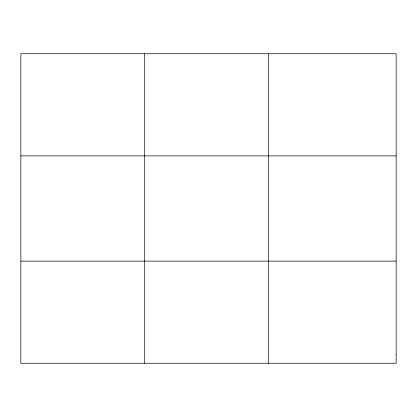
<?xml version="1.0" encoding="UTF-8"?>
<svg xmlns="http://www.w3.org/2000/svg" width="417" height="417" viewBox="0 0 417 417"><rect width="100%" height="100%" fill="white"/><g stroke="black" fill="none" stroke-linecap="round" stroke-linejoin="round"><path stroke-width="0.63" d="M144.699 363.254L144.699 53.746M268.548 363.254L268.548 53.746M20.85 155.885L396.15 155.885M20.85 261.115L396.15 261.115M396.15 354.742L396.15 363.254L20.85 363.254L20.85 53.746L396.15 53.746L396.15 354.742"/></g></svg>
